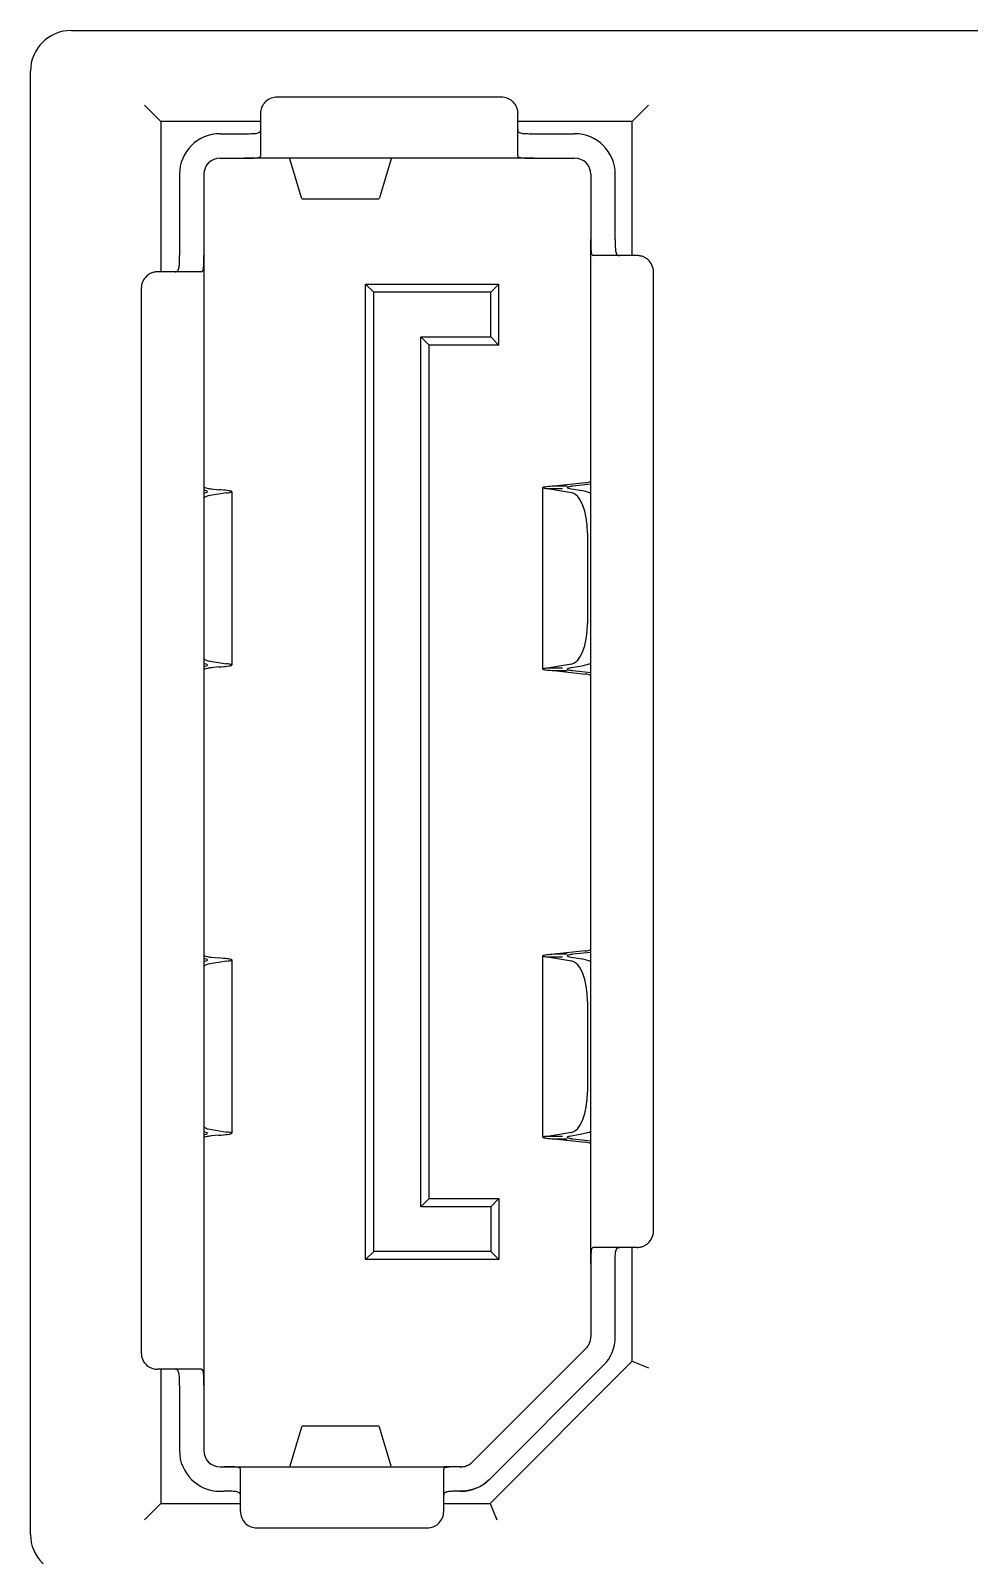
# Model space of a CAD drawing. Header units: inches. Extents: x 17 to 3130, y 15 to 659.
# Drawn here: x 1751.16 to 1762.71, y 187.3 to 206.06 of the extents above; entities that cross this region are included whole.
import ezdxf

# ---------------------------------------------------------------- set-up
doc = ezdxf.new("R2010")
doc.units = ezdxf.units.IN
doc.header["$MEASUREMENT"] = 0
doc.layers.add('Sichtbare Kanten(DIN)', color=7, linetype='Continuous', lineweight=25)

msp = doc.modelspace()

# ---------------------------------------------------------------- linework, layer by layer
at = {"layer": 'Sichtbare Kanten(DIN)'}
for p, q in [((1751.66406, 206.05861), (1768.86406, 206.05861)), ((1751.16406, 187.55861), (1751.16406, 205.55861)), ((1756.95648, 205.23929), (1754.19648, 205.23929)), ((1752.76648, 204.93929), (1752.56648, 205.13929)), ((1758.56648, 204.93929), (1758.76648, 205.13929)), ((1752.76648, 204.93929), (1752.76648, 203.08929)), ((1753.99648, 204.93929), (1752.76648, 204.93929)), ((1753.99648, 204.51847), (1753.99648, 205.03929)), ((1757.15648, 204.51847), (1757.15648, 205.03929)), ((1758.56648, 204.93929), (1757.15648, 204.93929)), ((1758.56648, 203.28929), (1758.56648, 204.93929)), ((1753.49648, 204.78929), (1753.79648, 204.78929)), ((1757.35648, 204.78929), (1757.85648, 204.78929)), ((1753.49648, 204.48929), (1753.79648, 204.48929)), ((1757.35648, 204.48929), (1753.79648, 204.48929)), ((1757.35648, 204.48929), (1757.85648, 204.48929)), ((1754.49746, 204.00139), (1754.35296, 204.48017)), ((1755.6, 204.48017), (1755.4555, 204.00139)), ((1752.99648, 204.28929), (1752.99648, 203.28929)), ((1753.29648, 204.28929), (1753.29648, 203.28929)), ((1758.05648, 204.28929), (1758.05648, 203.48929)), ((1758.35648, 203.48929), (1758.35648, 204.28929)), ((1754.50382, 203.98771), (1755.44914, 203.98771)), ((1758.05648, 195.93929), (1758.05648, 203.48929)), ((1753.29648, 203.28929), (1753.29648, 189.38929)), ((1758.62648, 203.28929), (1758.08566, 203.28929)), ((1753.2673, 203.08929), (1752.72648, 203.08929)), ((1758.82648, 195.93929), (1758.82648, 203.08929)), ((1752.52648, 202.88929), (1752.52648, 189.78929)), ((1755.28648, 202.93929), (1756.92648, 202.93929)), ((1755.28648, 202.93929), (1755.38648, 202.83929)), ((1755.28648, 190.93929), (1755.28648, 202.93929)), ((1756.82648, 202.83929), (1755.38648, 202.83929)), ((1755.38648, 191.03929), (1755.38648, 202.83929)), ((1756.92648, 202.93929), (1756.82648, 202.83929)), ((1756.82648, 202.28929), (1756.82648, 202.83929)), ((1756.92648, 202.18929), (1756.92648, 202.93929)), ((1755.96648, 191.58929), (1755.96648, 202.28929)), ((1755.96648, 202.28929), (1756.82648, 202.28929)), ((1756.06648, 202.18929), (1755.96648, 202.28929)), ((1756.92648, 202.18929), (1756.82648, 202.28929)), ((1756.06648, 191.68929), (1756.06648, 202.18929)), ((1756.92648, 202.18929), (1756.06648, 202.18929)), ((1753.30498, 200.37011), (1753.29648, 200.3687)), ((1753.57687, 200.37011), (1753.35082, 200.3327)), ((1753.39006, 200.41905), (1753.47869, 200.40941)), ((1753.64246, 200.38522), (1753.64246, 198.25335)), ((1757.46667, 198.20316), (1757.46667, 200.43541)), ((1757.52289, 200.42334), (1757.70824, 200.42334)), ((1757.52289, 200.42334), (1757.81712, 200.37466)), ((1757.98629, 200.49597), (1757.60705, 200.45472)), ((1757.76371, 200.45472), (1757.60705, 200.45472)), ((1757.79478, 200.42334), (1757.94749, 200.39808)), ((1758.05648, 200.47861), (1757.83686, 200.45472)), ((1758.0321, 200.37466), (1757.94749, 200.39808)), ((1758.01369, 199.87588), (1758.01369, 198.7627)), ((1753.35082, 198.30587), (1753.57687, 198.26847)), ((1753.29648, 198.26987), (1753.30498, 198.26847)), ((1753.47869, 198.22916), (1753.39006, 198.21952)), ((1757.81712, 198.26391), (1757.52289, 198.21523)), ((1757.70824, 198.21523), (1757.52289, 198.21523)), ((1757.60705, 198.18386), (1757.76371, 198.18386)), ((1757.60705, 198.18386), (1757.98629, 198.1426)), ((1757.94749, 198.2405), (1757.79478, 198.21523)), ((1757.83686, 198.18386), (1758.05648, 198.15997)), ((1758.0321, 198.26391), (1757.94749, 198.2405)), ((1758.05648, 190.88929), (1758.05648, 195.93929)), ((1758.82648, 191.28929), (1758.82648, 195.93929)), ((1757.98629, 194.73597), (1757.60705, 194.69472)), ((1753.30498, 194.61011), (1753.29648, 194.6087)), ((1753.57687, 194.61011), (1753.35082, 194.5727)), ((1753.39006, 194.65905), (1753.47869, 194.64941)), ((1753.64246, 194.62522), (1753.64246, 192.49335)), ((1757.46667, 192.44316), (1757.46667, 194.67541)), ((1757.52289, 194.66334), (1757.81712, 194.61466)), ((1757.52289, 194.66334), (1757.70824, 194.66334)), ((1757.76371, 194.69472), (1757.60705, 194.69472)), ((1757.79478, 194.66334), (1757.94749, 194.63808)), ((1758.05648, 194.71861), (1757.83686, 194.69472)), ((1758.0321, 194.61466), (1757.94749, 194.63808)), ((1758.01369, 194.11588), (1758.01369, 193.0027)), ((1753.29648, 192.50987), (1753.30498, 192.50847)), ((1753.35082, 192.54587), (1753.57687, 192.50847)), ((1757.81712, 192.50391), (1757.52289, 192.45523)), ((1757.94749, 192.4805), (1757.79478, 192.45523)), ((1758.0321, 192.50391), (1757.94749, 192.4805)), ((1753.47869, 192.46916), (1753.39006, 192.45952)), ((1757.70824, 192.45523), (1757.52289, 192.45523)), ((1757.60705, 192.42386), (1757.98629, 192.3826)), ((1757.60705, 192.42386), (1757.76371, 192.42386)), ((1757.83686, 192.42386), (1758.05648, 192.39997)), ((1755.96648, 191.58929), (1756.06648, 191.68929)), ((1756.82648, 191.58929), (1755.96648, 191.58929)), ((1756.06648, 191.68929), (1756.92648, 191.68929)), ((1756.92648, 191.68929), (1756.82648, 191.58929)), ((1756.82648, 191.58929), (1756.82648, 191.03929)), ((1756.92648, 191.68929), (1756.92648, 190.93929)), ((1755.38648, 191.03929), (1755.28648, 190.93929)), ((1756.82648, 191.03929), (1755.38648, 191.03929)), ((1756.82648, 191.03929), (1756.92648, 190.93929)), ((1758.62648, 191.08929), (1758.08566, 191.08929)), ((1758.56648, 189.68929), (1758.56648, 191.08929)), ((1756.92648, 190.93929), (1755.28648, 190.93929)), ((1758.05648, 190.88929), (1758.05648, 189.98929)), ((1758.35648, 189.98929), (1758.35648, 190.88929)), ((1757.9979, 189.84787), (1756.5979, 188.44787)), ((1756.81648, 187.93929), (1758.56648, 189.68929)), ((1758.56648, 189.68929), (1758.76648, 189.60644)), ((1753.2673, 189.58929), (1752.72648, 189.58929)), ((1752.76648, 189.58929), (1752.76648, 187.93929)), ((1758.21003, 189.63573), (1756.81003, 188.23573)), ((1752.99648, 189.38929), (1752.99648, 188.58929)), ((1753.29648, 189.38929), (1753.29648, 188.58929)), ((1754.49746, 188.87719), (1754.35296, 188.3984)), ((1755.44914, 188.89086), (1754.50382, 188.89086)), ((1755.6, 188.3984), (1755.4555, 188.87719)), ((1753.49648, 188.38929), (1753.54648, 188.38929)), ((1753.54648, 188.38929), (1756.24648, 188.38929)), ((1753.74648, 187.83929), (1753.74648, 188.36011)), ((1756.44648, 188.38929), (1756.24648, 188.38929)), ((1756.24648, 187.83929), (1756.24648, 188.36011)), ((1756.45648, 188.38929), (1756.44648, 188.38929)), ((1753.49648, 188.08929), (1753.54648, 188.08929)), ((1756.44648, 188.08929), (1756.45648, 188.08929)), ((1752.76648, 187.93929), (1752.56648, 187.73929)), ((1752.76648, 187.93929), (1753.74648, 187.93929)), ((1756.24648, 187.93929), (1756.81648, 187.93929)), ((1756.81648, 187.93929), (1756.89932, 187.73929)), ((1753.94648, 187.63929), (1756.04648, 187.63929))]:
    msp.add_line(p, q, dxfattribs=at)
at = {"layer": 'Sichtbare Kanten(DIN)', "flags": 128}
for points in [[(1756.44648, 188.38929), (1756.43368, 188.38929), (1756.42072, 188.3893), (1756.40768, 188.38929), (1756.39469, 188.38927), (1756.38185, 188.38921), (1756.36928, 188.38912), (1756.35707, 188.38896), (1756.3453, 188.38874), (1756.33405, 188.38842), (1756.32339, 188.38799), (1756.3134, 188.38744), (1756.30414, 188.38675), (1756.29547, 188.38588), (1756.2873, 188.38481), (1756.27971, 188.38351), (1756.27277, 188.38196), (1756.26656, 188.38016), (1756.26115, 188.37807), (1756.25661, 188.37569), (1756.25292, 188.37304), (1756.25008, 188.37013), (1756.24807, 188.36699), (1756.24687, 188.36364), (1756.24648, 188.36011)], [(1756.44648, 188.08929), (1756.4334, 188.08929), (1756.42015, 188.0893), (1756.40684, 188.08929), (1756.39358, 188.08925), (1756.38049, 188.08914), (1756.36769, 188.08896), (1756.35529, 188.08867), (1756.34336, 188.08824), (1756.33199, 188.08764), (1756.32125, 188.08684), (1756.31123, 188.0858), (1756.30198, 188.08449), (1756.29331, 188.08284), (1756.28521, 188.08081), (1756.27775, 188.07836), (1756.271, 188.07547), (1756.26503, 188.07212), (1756.25991, 188.06827), (1756.25566, 188.0639), (1756.25226, 188.05905), (1756.24968, 188.05376), (1756.24788, 188.04807), (1756.24682, 188.04203), (1756.24648, 188.0357)]]:
    msp.add_lwpolyline(points, dxfattribs=at)
at = {"layer": 'Sichtbare Kanten(DIN)'}
for centre, radius, start, end in [((1751.66406, 205.55861), 0.5, 90, 180), ((1754.19648, 205.03929), 0.2, 90, 131.409622), ((1756.95648, 205.03929), 0.2, 48.590378, 90), ((1753.49648, 204.28929), 0.5, 90, 180), ((1757.85648, 204.28929), 0.5, 0, 90), ((1753.49648, 204.28929), 0.2, 90, 180), ((1757.85648, 204.28929), 0.2, 0, 90), ((1758.62648, 203.08929), 0.2, 0, 49.458398), ((1752.72648, 202.88929), 0.2, 130.541602, 180), ((1758.62648, 191.28929), 0.2, 310.541602, 0), ((1757.85648, 189.98929), 0.2, 315, 0), ((1757.85648, 189.98929), 0.5, 315, 0), ((1752.72648, 189.78929), 0.2, 180, 229.458398), ((1753.49648, 188.58929), 0.5, 180, 270), ((1753.49648, 188.58929), 0.2, 180, 270), ((1756.45648, 188.58929), 0.2, 270, 315), ((1756.45648, 188.58929), 0.5, 270, 315), ((1753.94648, 187.83929), 0.2, 228.590378, 270), ((1756.04648, 187.83929), 0.2, 270, 311.409622), ((1751.66406, 187.55861), 0.5, 180, 270)]:
    msp.add_arc(centre, radius, start, end, dxfattribs=at)
for centre, major_axis, ratio, start_param, end_param in [((1754.34982, 203.88708), (-0.00324, 0.60221), 0.06047759, 6.10864766, 6.28285937), ((1755.60333, 203.88708), (0.00304, 0.60221), 0.06050612, 0.00030618, 0.17451789), ((1755.44897, 204.88919), (0.00018, -0.90148), 0.04067221, 6.28317751, 6.45757243), ((1757.80238, 199.87588), (0, 0.5), 0.42261826, 4.71238898, 6.21337214), ((1758.02329, 199.87588), (0, -0.5), 0.25268555, 2.87579354, 3.07177948), ((1753.36556, 199.83392), (0, 0.5), 0.42261826, 0.06981317, 0.33306514), ((1757.80238, 198.7627), (0, -0.5), 0.42261826, 0.06981317, 1.57079633), ((1753.36556, 198.80465), (0, -0.5), 0.42261826, 5.95012016, 6.21337214), ((1758.02329, 198.7627), (0, -0.5), 0.25268555, 0.06981317, 0.26579911), ((1753.36556, 194.07392), (0, 0.5), 0.42261826, 0.06981317, 0.33306514), ((1757.80238, 194.11588), (0, 0.5), 0.42261826, 4.71238898, 6.21337214), ((1758.02329, 194.11588), (0, -0.5), 0.25268555, 2.87579354, 3.07177948), ((1757.80238, 193.0027), (0, -0.5), 0.42261826, 0.06981317, 1.57079633), ((1753.36556, 193.04465), (0, -0.5), 0.42261826, 5.95012016, 6.21337214), ((1758.02329, 193.0027), (0, -0.5), 0.25268555, 0.06981317, 0.26579911), ((1754.50399, 187.98938), (-0.00018, 0.90148), 0.04067222, 6.28317751, 6.45757243), ((1754.34963, 188.9915), (-0.00304, -0.60221), 0.06050613, 0.00030618, 0.17451789), ((1755.60313, 188.99149), (0.00324, -0.60221), 0.06047759, 6.10864766, 6.28285937)]:
    msp.add_ellipse(centre, major_axis=major_axis, ratio=ratio, start_param=start_param, end_param=end_param, dxfattribs=at)
for points, knots in [([(1753.99648, 205.03929), (1753.99648, 205.06397), (1754.00134, 205.09062), (1754.02161, 205.13993), (1754.037, 205.1626), (1754.05783, 205.18349), (1754.06096, 205.18642), (1754.06419, 205.18929)], [-0.0302658382, -0.0302658382, -0.0302658382, -0.0302658382, -0.0226838883, -0.0226838883, -0.0151019384, -0.0151019384, -0.013831612, -0.013831612, -0.013831612, -0.013831612]), ([(1757.08877, 205.18929), (1757.092, 205.18642), (1757.09512, 205.18349), (1757.11596, 205.1626), (1757.13135, 205.13993), (1757.15161, 205.09062), (1757.15648, 205.06397), (1757.15648, 205.03929)], [-0.1090788606, -0.1090788606, -0.1090788606, -0.1090788606, -0.1078085342, -0.1078085342, -0.1002265843, -0.1002265843, -0.0926446344, -0.0926446344, -0.0926446344, -0.0926446344]), ([(1753.79648, 204.78929), (1753.82163, 204.78929), (1753.84846, 204.78917), (1753.89775, 204.78999), (1753.92021, 204.79098), (1753.95663, 204.79637), (1753.97229, 204.80135), (1753.99218, 204.81787), (1753.99648, 204.82956), (1753.99648, 204.84288)], [0.075818442, 0.075818442, 0.075818442, 0.075818442, 0.0833649616, 0.0833649616, 0.0909114812, 0.0909114812, 0.098900285, 0.098900285, 0.1068890889, 0.1068890889, 0.1068890889, 0.1068890889]), ([(1757.15648, 204.84288), (1757.15648, 204.82956), (1757.16078, 204.81787), (1757.18067, 204.80135), (1757.19633, 204.79637), (1757.23275, 204.79098), (1757.25521, 204.78999), (1757.3045, 204.78917), (1757.33132, 204.78929), (1757.35648, 204.78929)], [0.0447477952, 0.0447477952, 0.0447477952, 0.0447477952, 0.052736599, 0.052736599, 0.0607254029, 0.0607254029, 0.0682719225, 0.0682719225, 0.0758183723, 0.0758183723, 0.0758183723, 0.0758183723]), ([(1753.79648, 204.48929), (1753.82161, 204.48929), (1753.8484, 204.48922), (1753.89768, 204.48969), (1753.92016, 204.49025), (1753.95594, 204.49326), (1753.97141, 204.49592), (1753.99169, 204.50486), (1753.99648, 204.51116), (1753.99648, 204.51847)], [0, 0, 0, 0, 0.0075378643, 0.0075378643, 0.0150757285, 0.0150757285, 0.0227440071, 0.0227440071, 0.0304122857, 0.0304122857, 0.0304122857, 0.0304122857]), ([(1757.15648, 204.51847), (1757.15648, 204.51116), (1757.16127, 204.50486), (1757.18155, 204.49592), (1757.19702, 204.49326), (1757.23279, 204.49025), (1757.25527, 204.48969), (1757.30455, 204.48922), (1757.33135, 204.48929), (1757.35648, 204.48929)], [0.0938900041, 0.0938900041, 0.0938900041, 0.0938900041, 0.1015582827, 0.1015582827, 0.1092265613, 0.1092265613, 0.1167644256, 0.1167644256, 0.1243022201, 0.1243022201, 0.1243022201, 0.1243022201]), ([(1758.05648, 203.48929), (1758.05648, 203.46416), (1758.05641, 203.43736), (1758.05688, 203.38808), (1758.05744, 203.3656), (1758.06045, 203.32982), (1758.06311, 203.31435), (1758.07205, 203.29408), (1758.07836, 203.28929), (1758.08566, 203.28929)], [-0.0621511449, -0.0621511449, -0.0621511449, -0.0621511449, -0.0546132807, -0.0546132807, -0.0470754164, -0.0470754164, -0.0394071378, -0.0394071378, -0.0317388592, -0.0317388592, -0.0317388592, -0.0317388592]), ([(1758.35648, 203.48929), (1758.35648, 203.46413), (1758.35636, 203.43731), (1758.35718, 203.38802), (1758.35817, 203.36556), (1758.36356, 203.32914), (1758.36854, 203.31348), (1758.38507, 203.29358), (1758.39675, 203.28929), (1758.41007, 203.28929)], [0.075818442, 0.075818442, 0.075818442, 0.075818442, 0.0833649616, 0.0833649616, 0.0909114812, 0.0909114812, 0.098900285, 0.098900285, 0.1068890889, 0.1068890889, 0.1068890889, 0.1068890889]), ([(1752.94289, 203.08929), (1752.9562, 203.08929), (1752.96789, 203.09358), (1752.98442, 203.11348), (1752.98939, 203.12914), (1752.99479, 203.16556), (1752.99578, 203.18802), (1752.9966, 203.23731), (1752.99648, 203.26413), (1752.99648, 203.28929)], [0.0447477952, 0.0447477952, 0.0447477952, 0.0447477952, 0.052736599, 0.052736599, 0.0607254029, 0.0607254029, 0.0682719225, 0.0682719225, 0.075818442, 0.075818442, 0.075818442, 0.075818442]), ([(1753.2673, 203.08929), (1753.2746, 203.08929), (1753.28091, 203.09408), (1753.28984, 203.11435), (1753.29251, 203.12982), (1753.29551, 203.1656), (1753.29608, 203.18808), (1753.29655, 203.23736), (1753.29648, 203.26416), (1753.29648, 203.28929)], [0.0938900041, 0.0938900041, 0.0938900041, 0.0938900041, 0.1015582827, 0.1015582827, 0.1092265613, 0.1092265613, 0.1167644256, 0.1167644256, 0.1243022898, 0.1243022898, 0.1243022898, 0.1243022898]), ([(1758.75648, 203.24127), (1758.74441, 203.25159), (1758.73115, 203.26044), (1758.71709, 203.26759), (1758.70302, 203.27473), (1758.68815, 203.28019), (1758.6729, 203.28383), (1758.65766, 203.28746), (1758.64204, 203.28929), (1758.62648, 203.28929)], [0, 0, 0, 0, 0.33333333, 0.33333333, 0.33333333, 0.66666667, 0.66666667, 0.66666667, 1, 1, 1, 1]), ([(1752.72648, 203.08929), (1752.71089, 203.08929), (1752.69526, 203.08746), (1752.68001, 203.08381), (1752.66476, 203.08017), (1752.64989, 203.07471), (1752.63583, 203.06756), (1752.62177, 203.06042), (1752.60853, 203.05158), (1752.59648, 203.04127)], [0, 0, 0, 0, 0.33333333, 0.33333333, 0.33333333, 0.66666667, 0.66666667, 0.66666667, 1, 1, 1, 1]), ([(1753.29648, 200.44324), (1753.29648, 200.44055), (1753.30011, 200.43787), (1753.30727, 200.43518), (1753.31443, 200.43249), (1753.32512, 200.4298), (1753.33905, 200.42711), (1753.35297, 200.42443), (1753.37013, 200.42174), (1753.39006, 200.41905)], [0, 0, 0, 0, 0.33333333, 0.33333333, 0.33333333, 0.66666667, 0.66666667, 0.66666667, 1, 1, 1, 1]), ([(1753.30498, 200.37011), (1753.32098, 200.37338), (1753.33207, 200.37666), (1753.33781, 200.37994), (1753.34356, 200.38322), (1753.34397, 200.38649), (1753.33902, 200.38977), (1753.33407, 200.39305), (1753.32378, 200.39632), (1753.30855, 200.39959), (1753.30482, 200.4004), (1753.30079, 200.4012), (1753.29648, 200.402)], [0, 0, 0, 0, 0.25, 0.25, 0.25, 0.5, 0.5, 0.5, 0.75, 0.75, 0.75, 0.811288733, 0.811288733, 0.811288733, 0.811288733]), ([(1753.57687, 200.37011), (1753.60486, 200.37338), (1753.62427, 200.37666), (1753.63433, 200.37994), (1753.64439, 200.38322), (1753.6451, 200.38649), (1753.63644, 200.38977), (1753.62779, 200.39305), (1753.60977, 200.39632), (1753.58312, 200.39959), (1753.55648, 200.40287), (1753.52119, 200.40614), (1753.47869, 200.40941)], [0, 0, 0, 0, 0.25, 0.25, 0.25, 0.5, 0.5, 0.5, 0.75, 0.75, 0.75, 1, 1, 1, 1]), ([(1757.60705, 200.45472), (1757.57056, 200.4521), (1757.54029, 200.44948), (1757.51744, 200.44687), (1757.49459, 200.44425), (1757.47917, 200.44164), (1757.47178, 200.43902), (1757.4644, 200.43641), (1757.46504, 200.43379), (1757.47367, 200.43118), (1757.48231, 200.42857), (1757.49894, 200.42596), (1757.52289, 200.42334)], [0, 0, 0, 0, 0.25, 0.25, 0.25, 0.5, 0.5, 0.5, 0.75, 0.75, 0.75, 1, 1, 1, 1]), ([(1757.83686, 200.45472), (1757.81862, 200.4521), (1757.80348, 200.44948), (1757.79206, 200.44687), (1757.78063, 200.44425), (1757.77292, 200.44164), (1757.76923, 200.43902), (1757.76554, 200.43641), (1757.76586, 200.43379), (1757.77017, 200.43118), (1757.77449, 200.42857), (1757.78281, 200.42596), (1757.79478, 200.42334)], [0, 0, 0, 0, 0.25, 0.25, 0.25, 0.5, 0.5, 0.5, 0.75, 0.75, 0.75, 1, 1, 1, 1]), ([(1757.98629, 200.49597), (1758.00126, 200.49812), (1758.01414, 200.50027), (1758.02458, 200.50241), (1758.03503, 200.50456), (1758.04304, 200.5067), (1758.0484, 200.50885), (1758.05376, 200.51099), (1758.05648, 200.51314), (1758.05648, 200.51528)], [0, 0, 0, 0, 0.33333333, 0.33333333, 0.33333333, 0.66666667, 0.66666667, 0.66666667, 1, 1, 1, 1]), ([(1753.29648, 198.23657), (1753.30081, 198.23738), (1753.30486, 198.23819), (1753.30861, 198.23899), (1753.32384, 198.24227), (1753.33413, 198.24555), (1753.33905, 198.24882), (1753.34398, 198.2521), (1753.34355, 198.25537), (1753.33779, 198.25865), (1753.33204, 198.26192), (1753.32095, 198.2652), (1753.30498, 198.26847)], [0.188451029, 0.188451029, 0.188451029, 0.188451029, 0.25, 0.25, 0.25, 0.5, 0.5, 0.5, 0.75, 0.75, 0.75, 1, 1, 1, 1]), ([(1753.39006, 198.21952), (1753.3701, 198.21683), (1753.35293, 198.21414), (1753.33901, 198.21145), (1753.32508, 198.20876), (1753.3144, 198.20608), (1753.30725, 198.20339), (1753.3001, 198.2007), (1753.29648, 198.19802), (1753.29648, 198.19533)], [0, 0, 0, 0, 0.33333333, 0.33333333, 0.33333333, 0.66666667, 0.66666667, 0.66666667, 1, 1, 1, 1]), ([(1753.47869, 198.22916), (1753.52126, 198.23244), (1753.55657, 198.23572), (1753.58323, 198.23899), (1753.60988, 198.24227), (1753.62788, 198.24555), (1753.6365, 198.24882), (1753.64511, 198.2521), (1753.64436, 198.25537), (1753.63429, 198.25865), (1753.62422, 198.26192), (1753.60482, 198.2652), (1753.57687, 198.26847)], [0, 0, 0, 0, 0.25, 0.25, 0.25, 0.5, 0.5, 0.5, 0.75, 0.75, 0.75, 1, 1, 1, 1]), ([(1757.52289, 198.21523), (1757.4989, 198.21261), (1757.48226, 198.21), (1757.47364, 198.20738), (1757.46502, 198.20477), (1757.46441, 198.20215), (1757.47183, 198.19954), (1757.47925, 198.19692), (1757.49469, 198.19431), (1757.51753, 198.19169), (1757.54037, 198.18908), (1757.57062, 198.18647), (1757.60705, 198.18386)], [0, 0, 0, 0, 0.25, 0.25, 0.25, 0.5, 0.5, 0.5, 0.75, 0.75, 0.75, 1, 1, 1, 1]), ([(1757.79478, 198.21523), (1757.78279, 198.21261), (1757.77447, 198.21), (1757.77016, 198.20738), (1757.76585, 198.20477), (1757.76554, 198.20215), (1757.76925, 198.19954), (1757.77296, 198.19692), (1757.78068, 198.19431), (1757.7921, 198.19169), (1757.80352, 198.18908), (1757.81865, 198.18647), (1757.83686, 198.18386)], [0, 0, 0, 0, 0.25, 0.25, 0.25, 0.5, 0.5, 0.5, 0.75, 0.75, 0.75, 1, 1, 1, 1]), ([(1758.05648, 198.12329), (1758.05648, 198.12544), (1758.05376, 198.12758), (1758.04839, 198.12973), (1758.04301, 198.13188), (1758.035, 198.13402), (1758.02455, 198.13617), (1758.01411, 198.13831), (1758.00124, 198.14046), (1757.98629, 198.1426)], [0, 0, 0, 0, 0.33333333, 0.33333333, 0.33333333, 0.66666667, 0.66666667, 0.66666667, 1, 1, 1, 1]), ([(1757.98629, 194.73597), (1758.00126, 194.73812), (1758.01414, 194.74027), (1758.02458, 194.74241), (1758.03503, 194.74456), (1758.04304, 194.7467), (1758.0484, 194.74885), (1758.05376, 194.75099), (1758.05648, 194.75314), (1758.05648, 194.75528)], [0, 0, 0, 0, 0.33333333, 0.33333333, 0.33333333, 0.66666667, 0.66666667, 0.66666667, 1, 1, 1, 1]), ([(1753.29648, 194.68324), (1753.29648, 194.68055), (1753.30011, 194.67787), (1753.30727, 194.67518), (1753.31443, 194.67249), (1753.32512, 194.6698), (1753.33905, 194.66711), (1753.35297, 194.66443), (1753.37013, 194.66174), (1753.39006, 194.65905)], [0, 0, 0, 0, 0.33333333, 0.33333333, 0.33333333, 0.66666667, 0.66666667, 0.66666667, 1, 1, 1, 1]), ([(1753.30498, 194.61011), (1753.32098, 194.61338), (1753.33207, 194.61666), (1753.33781, 194.61994), (1753.34356, 194.62322), (1753.34397, 194.62649), (1753.33902, 194.62977), (1753.33407, 194.63305), (1753.32378, 194.63632), (1753.30855, 194.63959), (1753.30482, 194.6404), (1753.30079, 194.6412), (1753.29648, 194.642)], [0, 0, 0, 0, 0.25, 0.25, 0.25, 0.5, 0.5, 0.5, 0.75, 0.75, 0.75, 0.811288733, 0.811288733, 0.811288733, 0.811288733]), ([(1753.57687, 194.61011), (1753.60486, 194.61338), (1753.62427, 194.61666), (1753.63433, 194.61994), (1753.64439, 194.62322), (1753.6451, 194.62649), (1753.63644, 194.62977), (1753.62779, 194.63305), (1753.60977, 194.63632), (1753.58312, 194.63959), (1753.55648, 194.64287), (1753.52119, 194.64614), (1753.47869, 194.64941)], [0, 0, 0, 0, 0.25, 0.25, 0.25, 0.5, 0.5, 0.5, 0.75, 0.75, 0.75, 1, 1, 1, 1]), ([(1757.60705, 194.69472), (1757.57056, 194.6921), (1757.54029, 194.68948), (1757.51744, 194.68687), (1757.49459, 194.68425), (1757.47917, 194.68164), (1757.47178, 194.67902), (1757.4644, 194.67641), (1757.46504, 194.67379), (1757.47367, 194.67118), (1757.48231, 194.66857), (1757.49894, 194.66596), (1757.52289, 194.66334)], [0, 0, 0, 0, 0.25, 0.25, 0.25, 0.5, 0.5, 0.5, 0.75, 0.75, 0.75, 1, 1, 1, 1]), ([(1757.83686, 194.69472), (1757.81862, 194.6921), (1757.80348, 194.68948), (1757.79206, 194.68687), (1757.78063, 194.68425), (1757.77292, 194.68164), (1757.76923, 194.67902), (1757.76554, 194.67641), (1757.76586, 194.67379), (1757.77017, 194.67118), (1757.77449, 194.66857), (1757.78281, 194.66596), (1757.79478, 194.66334)], [0, 0, 0, 0, 0.25, 0.25, 0.25, 0.5, 0.5, 0.5, 0.75, 0.75, 0.75, 1, 1, 1, 1]), ([(1753.29648, 192.47657), (1753.30081, 192.47738), (1753.30486, 192.47819), (1753.30861, 192.47899), (1753.32384, 192.48227), (1753.33413, 192.48555), (1753.33905, 192.48882), (1753.34398, 192.4921), (1753.34355, 192.49537), (1753.33779, 192.49865), (1753.33204, 192.50192), (1753.32095, 192.5052), (1753.30498, 192.50847)], [0.188451029, 0.188451029, 0.188451029, 0.188451029, 0.25, 0.25, 0.25, 0.5, 0.5, 0.5, 0.75, 0.75, 0.75, 1, 1, 1, 1]), ([(1753.47869, 192.46916), (1753.52126, 192.47244), (1753.55657, 192.47572), (1753.58323, 192.47899), (1753.60988, 192.48227), (1753.62788, 192.48555), (1753.6365, 192.48882), (1753.64511, 192.4921), (1753.64436, 192.49537), (1753.63429, 192.49865), (1753.62422, 192.50192), (1753.60482, 192.5052), (1753.57687, 192.50847)], [0, 0, 0, 0, 0.25, 0.25, 0.25, 0.5, 0.5, 0.5, 0.75, 0.75, 0.75, 1, 1, 1, 1]), ([(1753.39006, 192.45952), (1753.3701, 192.45683), (1753.35293, 192.45414), (1753.33901, 192.45145), (1753.32508, 192.44876), (1753.3144, 192.44608), (1753.30725, 192.44339), (1753.3001, 192.4407), (1753.29648, 192.43802), (1753.29648, 192.43533)], [0, 0, 0, 0, 0.33333333, 0.33333333, 0.33333333, 0.66666667, 0.66666667, 0.66666667, 1, 1, 1, 1]), ([(1757.52289, 192.45523), (1757.4989, 192.45261), (1757.48226, 192.45), (1757.47364, 192.44738), (1757.46502, 192.44477), (1757.46441, 192.44215), (1757.47183, 192.43954), (1757.47925, 192.43692), (1757.49469, 192.43431), (1757.51753, 192.43169), (1757.54037, 192.42908), (1757.57062, 192.42647), (1757.60705, 192.42386)], [0, 0, 0, 0, 0.25, 0.25, 0.25, 0.5, 0.5, 0.5, 0.75, 0.75, 0.75, 1, 1, 1, 1]), ([(1757.79478, 192.45523), (1757.78279, 192.45261), (1757.77447, 192.45), (1757.77016, 192.44738), (1757.76585, 192.44477), (1757.76554, 192.44215), (1757.76925, 192.43954), (1757.77296, 192.43692), (1757.78068, 192.43431), (1757.7921, 192.43169), (1757.80352, 192.42908), (1757.81865, 192.42647), (1757.83686, 192.42386)], [0, 0, 0, 0, 0.25, 0.25, 0.25, 0.5, 0.5, 0.5, 0.75, 0.75, 0.75, 1, 1, 1, 1]), ([(1758.05648, 192.36329), (1758.05648, 192.36544), (1758.05376, 192.36758), (1758.04839, 192.36973), (1758.04301, 192.37188), (1758.035, 192.37402), (1758.02455, 192.37617), (1758.01411, 192.37831), (1758.00124, 192.38046), (1757.98629, 192.3826)], [0, 0, 0, 0, 0.33333333, 0.33333333, 0.33333333, 0.66666667, 0.66666667, 0.66666667, 1, 1, 1, 1]), ([(1758.08566, 191.08929), (1758.07836, 191.08929), (1758.07205, 191.08449), (1758.06311, 191.06422), (1758.06045, 191.04875), (1758.05744, 191.01297), (1758.05688, 190.99049), (1758.05641, 190.94121), (1758.05648, 190.91441), (1758.05648, 190.88929)], [0.0317388592, 0.0317388592, 0.0317388592, 0.0317388592, 0.0394071378, 0.0394071378, 0.0470754164, 0.0470754164, 0.0546132807, 0.0546132807, 0.0621511449, 0.0621511449, 0.0621511449, 0.0621511449]), ([(1758.35648, 190.88929), (1758.35648, 190.91444), (1758.35636, 190.94127), (1758.35718, 190.99055), (1758.35817, 191.01302), (1758.36356, 191.04944), (1758.36854, 191.0651), (1758.38507, 191.08499), (1758.39675, 191.08929), (1758.41007, 191.08929)], [0.075818442, 0.075818442, 0.075818442, 0.075818442, 0.0833649616, 0.0833649616, 0.0909114812, 0.0909114812, 0.098900285, 0.098900285, 0.1068890889, 0.1068890889, 0.1068890889, 0.1068890889]), ([(1758.62648, 191.08929), (1758.64206, 191.08929), (1758.6577, 191.09112), (1758.67295, 191.09476), (1758.6882, 191.09841), (1758.70307, 191.10386), (1758.71713, 191.11101), (1758.73119, 191.11816), (1758.74443, 191.12699), (1758.75648, 191.1373)], [0, 0, 0, 0, 0.33333333, 0.33333333, 0.33333333, 0.66666667, 0.66666667, 0.66666667, 1, 1, 1, 1]), ([(1752.59648, 189.6373), (1752.60855, 189.62698), (1752.62181, 189.61814), (1752.63587, 189.61099), (1752.64994, 189.60384), (1752.66481, 189.59839), (1752.68006, 189.59475), (1752.6953, 189.59111), (1752.71092, 189.58929), (1752.72648, 189.58929)], [0, 0, 0, 0, 0.33333333, 0.33333333, 0.33333333, 0.66666667, 0.66666667, 0.66666667, 1, 1, 1, 1]), ([(1752.99648, 189.38929), (1752.99648, 189.41444), (1752.9966, 189.44127), (1752.99578, 189.49055), (1752.99479, 189.51302), (1752.98939, 189.54944), (1752.98442, 189.5651), (1752.96789, 189.58499), (1752.9562, 189.58929), (1752.94289, 189.58929)], [0.075818442, 0.075818442, 0.075818442, 0.075818442, 0.0833649616, 0.0833649616, 0.0909114812, 0.0909114812, 0.098900285, 0.098900285, 0.1068890889, 0.1068890889, 0.1068890889, 0.1068890889]), ([(1753.29648, 189.38929), (1753.29648, 189.41441), (1753.29655, 189.44121), (1753.29608, 189.49049), (1753.29551, 189.51297), (1753.29251, 189.54875), (1753.28984, 189.56422), (1753.28091, 189.58449), (1753.2746, 189.58929), (1753.2673, 189.58929)], [0, 0, 0, 0, 0.0075378643, 0.0075378643, 0.0150757285, 0.0150757285, 0.0227440071, 0.0227440071, 0.0304122857, 0.0304122857, 0.0304122857, 0.0304122857]), ([(1753.74648, 188.36011), (1753.74648, 188.36741), (1753.74169, 188.37372), (1753.72141, 188.38265), (1753.70594, 188.38532), (1753.67016, 188.38832), (1753.64768, 188.38889), (1753.5984, 188.38935), (1753.57161, 188.38929), (1753.54648, 188.38929)], [-0.0304122857, -0.0304122857, -0.0304122857, -0.0304122857, -0.0227440071, -0.0227440071, -0.0150757285, -0.0150757285, -0.0075378643, -0.0075378643, 0, 0, 0, 0]), ([(1756.44648, 188.38917), (1756.46691, 188.38892), (1756.48615, 188.39056), (1756.50467, 188.39515), (1756.5232, 188.39973), (1756.54102, 188.40726), (1756.55671, 188.41622), (1756.5724, 188.42517), (1756.58598, 188.43555), (1756.5979, 188.44787)], [0.000010905, 0.000010905, 0.000010905, 0.000010905, 0.333333333, 0.333333333, 0.333333333, 0.666666667, 0.666666667, 0.666666667, 1, 1, 1, 1]), ([(1756.81003, 188.23573), (1756.77963, 188.20486), (1756.74585, 188.17883), (1756.70737, 188.15679), (1756.66889, 188.13475), (1756.62572, 188.1167), (1756.5818, 188.10523), (1756.53787, 188.09376), (1756.49321, 188.08888), (1756.44648, 188.08917)], [0, 0, 0, 0, 0.333333333, 0.333333333, 0.333333333, 0.666666667, 0.666666667, 0.666666667, 0.999999094, 0.999999094, 0.999999094, 0.999999094]), ([(1753.74648, 188.0357), (1753.74648, 188.04901), (1753.74218, 188.0607), (1753.72229, 188.07723), (1753.70663, 188.0822), (1753.67021, 188.08759), (1753.64775, 188.08859), (1753.59846, 188.08941), (1753.57163, 188.08929), (1753.54648, 188.08929)], [0.0447477952, 0.0447477952, 0.0447477952, 0.0447477952, 0.052736599, 0.052736599, 0.0607254029, 0.0607254029, 0.0682719225, 0.0682719225, 0.075818442, 0.075818442, 0.075818442, 0.075818442]), ([(1753.74648, 187.83929), (1753.74648, 187.8146), (1753.75134, 187.78795), (1753.77161, 187.73864), (1753.787, 187.71598), (1753.80783, 187.69508), (1753.81096, 187.69215), (1753.81419, 187.68929)], [-0.0302658382, -0.0302658382, -0.0302658382, -0.0302658382, -0.0226838883, -0.0226838883, -0.0151019384, -0.0151019384, -0.013831612, -0.013831612, -0.013831612, -0.013831612]), ([(1756.17877, 187.68929), (1756.182, 187.69215), (1756.18512, 187.69508), (1756.20596, 187.71598), (1756.22135, 187.73864), (1756.24161, 187.78795), (1756.24648, 187.8146), (1756.24648, 187.83929)], [-0.1090788606, -0.1090788606, -0.1090788606, -0.1090788606, -0.1078085342, -0.1078085342, -0.1002265843, -0.1002265843, -0.0926446344, -0.0926446344, -0.0926446344, -0.0926446344])]:
    msp.add_open_spline(points, degree=3, knots=knots, dxfattribs=at)
for points in [[(1754.50382, 203.98771), (1754.50169, 203.98771), (1754.49956, 203.99229), (1754.49746, 204.00143)], [(1755.44914, 188.89086), (1755.45127, 188.89086), (1755.4534, 188.88629), (1755.4555, 188.87716)]]:
    msp.add_open_spline(points, degree=3, dxfattribs=at)

doc.saveas('drawing.dxf')
